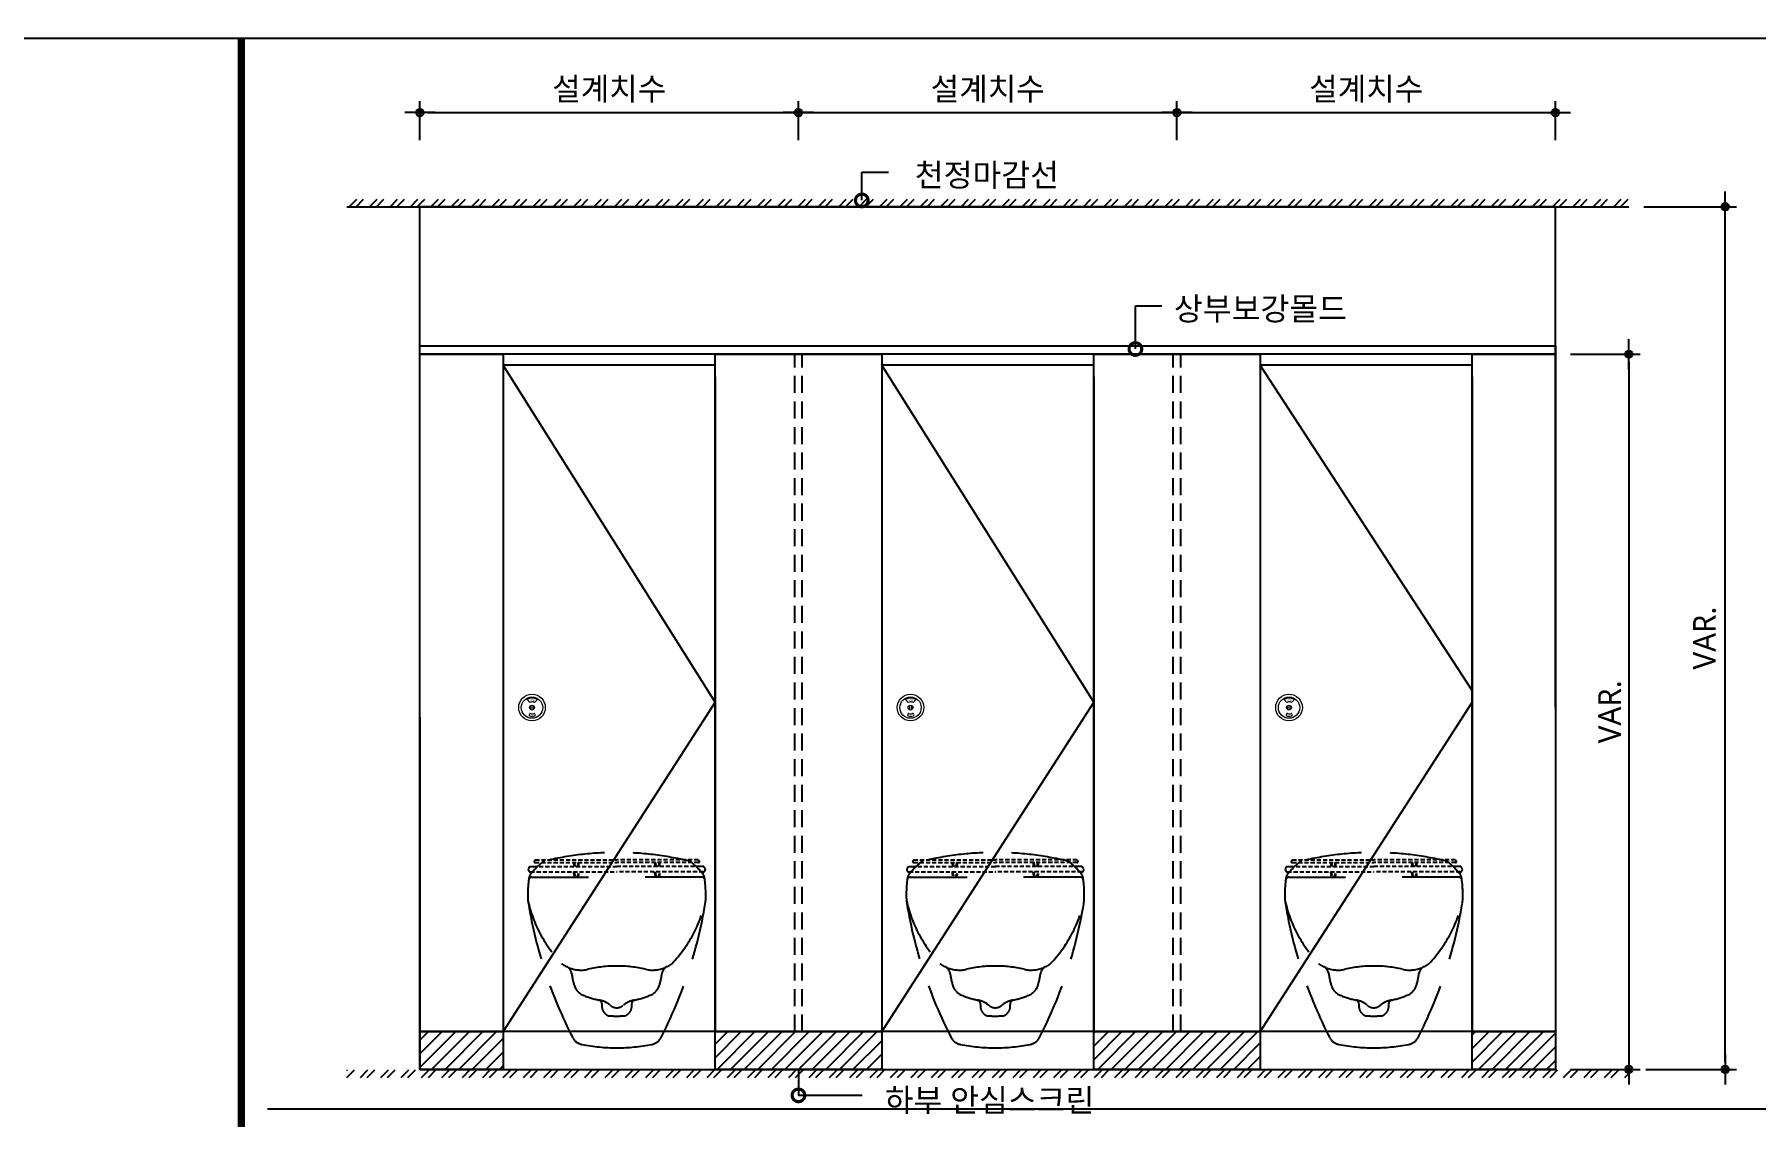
# Model space of a CAD drawing. Extents: x -256 to 8104, y -176 to 5714.
# Drawn here: x 2211 to 4485, y 4114 to 5543 of the extents above; entities that cross this region are included whole.
import ezdxf
from ezdxf.enums import TextEntityAlignment as Align

# ---------------------------------------------------------------- set-up
doc = ezdxf.new("R2010")
doc.units = 0
doc.header["$LTSCALE"] = 30
doc.linetypes.add('HIDDEN', pattern=[0.375, 0.25, -0.125])
doc.layers.get('0').update_dxf_attribs({"linetype": 'CONTINUOUS'})
doc.layers.get('DEFPOINTS').update_dxf_attribs({"linetype": 'CONTINUOUS'})
for name, color, linetype in [('DIM', 7, 'CONTINUOUS'), ('HAT', 8, 'CONTINUOUS'), ('HID', 9, 'HIDDEN'), ('문자', 3, 'CONTINUOUS'), ('부자재', 4, 'CONTINUOUS'), ('잠금쇠(회전형)', 4, 'CONTINUOUS'), ('치수', 1, 'CONTINUOUS'), ('판넬', 2, 'CONTINUOUS'), ('해치', 8, 'CONTINUOUS')]:
    doc.layers.add(name, color=color, linetype=linetype)
doc.styles.add('HDW', font='gulim.ttc')
doc.styles.add('돋움', font='malgun.ttf')
doc.dimstyles.new('10', dxfattribs={"dimscale": 10, "dimtxt": 3, "dimasz": 1, "dimexe": 1.5, "dimexo": 2, "dimgap": 1, "dimtad": 1, "dimdec": 0, "dimlunit": 6, "dimtxsty": '돋움', "dimblk": 'DIMDOT', "dimcen": -1, "dimdle": 1.5, "dimclrt": 3, "dimazin": 3, "dimtfac": 1, "dimtdec": 0, "dimtix": 1, "dimtmove": 2, "dimatfit": 3, "dimldrblk": 'DIMDOT', "dimarcsym": 0})
pattern_1 = [(45, (20075.826, -5352.532), (-8.980256, 8.980256), [])]

# ---------------------------------------------------------------- blocks, each defined once
blk = doc.blocks.new('DIMDOT')
at = {"linetype": 'Continuous'}
blk.add_line((-2, 0), (2, 0), dxfattribs=at)
for radius in [0.5, 0.25]:
    blk.add_circle((0, 0), radius, dxfattribs=at)
blk = doc.blocks.new('*D44')
at = {"layer": 'DEFPOINTS', "color": 0}
for p in [(31617.5, 263.4), (31117.5, 207.1), (31617.5, 207.1)]:
    blk.add_point(p, dxfattribs=at)
at = {"layer": 'DIM', "color": 0, "lineweight": -2, "ltscale": 10}
for p, q in [((31117.5, 227.1), (31117.5, 278.4)), ((31617.5, 227.1), (31617.5, 278.4)), ((31127.5, 263.4), (31607.5, 263.4))]:
    blk.add_line(p, q, dxfattribs=at)
at = {"layer": 'DIM', "color": 0, "lineweight": -2, "xscale": 10, "yscale": 10, "zscale": 10, "rotation": 180}
blk.add_blockref('DIMDOT', (31117.5, 263.4), dxfattribs=at)
at = {"layer": 'DIM', "color": 0, "lineweight": -2, "xscale": 10, "yscale": 10, "zscale": 10}
blk.add_blockref('DIMDOT', (31617.5, 263.4), dxfattribs=at)
at = {"layer": 'DIM', "color": 3, "insert": (31367.5, 293), "char_height": 30, "attachment_point": 5, "style": '돋움'}
blk.add_mtext('설계치수', dxfattribs=at)
blk = doc.blocks.new('*D45')
at = {"layer": 'DEFPOINTS', "color": 0}
for p in [(32117.5, 263.4), (31617.5, 207.1), (32117.5, 207.1)]:
    blk.add_point(p, dxfattribs=at)
at = {"layer": 'DIM', "color": 0, "lineweight": -2, "ltscale": 10}
for p, q in [((31617.5, 227.1), (31617.5, 278.4)), ((32117.5, 227.1), (32117.5, 278.4)), ((31627.5, 263.4), (32107.5, 263.4))]:
    blk.add_line(p, q, dxfattribs=at)
at = {"layer": 'DIM', "color": 0, "lineweight": -2, "xscale": 10, "yscale": 10, "zscale": 10, "rotation": 180}
blk.add_blockref('DIMDOT', (31617.5, 263.4), dxfattribs=at)
at = {"layer": 'DIM', "color": 0, "lineweight": -2, "xscale": 10, "yscale": 10, "zscale": 10}
blk.add_blockref('DIMDOT', (32117.5, 263.4), dxfattribs=at)
at = {"layer": 'DIM', "color": 3, "insert": (31867.5, 293), "char_height": 30, "attachment_point": 5, "style": '돋움'}
blk.add_mtext('설계치수', dxfattribs=at)
blk = doc.blocks.new('*D46')
at = {"layer": 'DEFPOINTS', "color": 0}
for p in [(32617.5, 263.4), (32117.5, 207.1), (32617.5, 207.1)]:
    blk.add_point(p, dxfattribs=at)
at = {"layer": 'DIM', "color": 0, "lineweight": -2, "ltscale": 10}
for p, q in [((32117.5, 227.1), (32117.5, 278.4)), ((32617.5, 227.1), (32617.5, 278.4)), ((32127.5, 263.4), (32607.5, 263.4))]:
    blk.add_line(p, q, dxfattribs=at)
at = {"layer": 'DIM', "color": 0, "lineweight": -2, "xscale": 10, "yscale": 10, "zscale": 10, "rotation": 180}
blk.add_blockref('DIMDOT', (32117.5, 263.4), dxfattribs=at)
at = {"layer": 'DIM', "color": 0, "lineweight": -2, "xscale": 10, "yscale": 10, "zscale": 10}
blk.add_blockref('DIMDOT', (32617.5, 263.4), dxfattribs=at)
at = {"layer": 'DIM', "color": 3, "insert": (32367.5, 293), "char_height": 30, "attachment_point": 5, "style": '돋움'}
blk.add_mtext('설계치수', dxfattribs=at)
blk = doc.blocks.new('*D47')
at = {"layer": 'DEFPOINTS', "color": 0}
for p in [(32617.5, -55.8), (32617.5, -1000.8), (32714.4, -1000.8)]:
    blk.add_point(p, dxfattribs=at)
at = {"layer": 'DIM', "color": 0, "lineweight": -2, "ltscale": 10}
for p, q in [((32637.5, -55.8), (32729.4, -55.8)), ((32714.4, -65.8), (32714.4, -990.8)), ((32637.5, -1000.8), (32729.4, -1000.8))]:
    blk.add_line(p, q, dxfattribs=at)
at = {"layer": 'DIM', "color": 0, "lineweight": -2, "xscale": 10, "yscale": 10, "zscale": 10}
for p, rotation in [((32714.4, -55.8), 90), ((32714.4, -1000.8), 270)]:
    blk.add_blockref('DIMDOT', p, dxfattribs=dict(at, rotation=rotation))
at = {"layer": 'DIM', "color": 3, "insert": (32689.2, -528.3), "char_height": 30, "attachment_point": 5, "rotation": 90, "style": '돋움'}
blk.add_mtext('VAR.', dxfattribs=at)
blk = doc.blocks.new('A$C460A2A32')
at = {"color": 0}
for p, q in [((12.8, 32), (11.2, 30.4)), ((12.8, 32), (162.3, 32)), ((311.8, 32), (162.3, 32)), ((311.8, 32), (313.4, 30.4)), ((2.8, 20), (0.5, 16)), ((2.8, 20), (8.6, 20)), ((3.9, 10), (162.3, 10)), ((8.6, 20), (162.3, 20)), ((12.6, 27), (162.3, 27)), ((312, 27), (162.3, 27)), ((316, 20), (162.3, 20)), ((320.7, 10), (162.3, 10)), ((321.8, 20), (316, 20)), ((321.8, 20), (324.1, 16))]:
    blk.add_line(p, q, dxfattribs=at)
for centre, radius, start, end in [((3.9, 14), 4, 150.0107, 270), ((12.6, 29), 2, 135, 270), ((108.9, 28.2), 26, 182.6717, 198.4118), ((108.9, 10), 26, 180, 202.6199), ((107.4, 28.2), 23, 183.0205, 200.9186), ((107.4, 10), 23, 180, 205.7715), ((68.6, 10), 23, 334.2285, 0), ((68.6, 28.2), 23, 339.0814, 356.9795), ((67.1, 10), 26, 337.3801, 0), ((67.1, 28.2), 26, 341.5882, 357.3283), ((257.5, 28.2), 26, 182.6717, 198.4118), ((257.5, 10), 26, 180, 202.6199), ((256, 28.2), 23, 183.0205, 200.9186), ((256, 10), 23, 180, 205.7715), ((217.2, 10), 23, 334.2285, 0), ((217.2, 28.2), 23, 339.0814, 356.9795), ((215.7, 10), 26, 337.3801, 0), ((215.7, 28.2), 26, 341.5882, 357.3283), ((312, 29), 2, 270, 45), ((320.7, 14), 4, 270, 29.9893)]:
    blk.add_arc(centre, radius, start, end, dxfattribs=at)
blk = doc.blocks.new('_DOTSMALL')
at = {"color": 0, "linetype": 'ByBlock', "const_width": 0.5}
blk.add_lwpolyline([(-0.0625, 0, 1), (0.0625, 0, 1)], format="xyb", close=True, dxfattribs=at)
blk = doc.blocks.new('A$C63EC304E')
at = {"layer": '치수', "color": 1, "xscale": 2.5, "yscale": 2.5, "zscale": 2.5, "rotation": 234.3098741996962}
blk.add_blockref('_DOTSMALL', (0.31, 0.31), dxfattribs=at)
blk = doc.blocks.new('A$C2BC9653E')
at = {"layer": '치수', "xscale": 0.3333333333333333, "yscale": 0.3333333333333333, "zscale": 0.3333333333333333}
blk.add_blockref('A$C63EC304E', (0, 0), dxfattribs=at)
blk = doc.blocks.new('A$C7FC71301')
at = {"layer": '치수', "rotation": 180}
blk.add_blockref('A$C2BC9653E', (0.208, 0.208), dxfattribs=at)
blk = doc.blocks.new('A$C4A20372B')
at = {"layer": '치수'}
blk.add_blockref('A$C7FC71301', (0, 0), dxfattribs=at)
blk = doc.blocks.new('A$C566469F5')
at = {"layer": '치수'}
blk.add_blockref('A$C4A20372B', (0, 0), dxfattribs=at)
blk = doc.blocks.new('A$C7E317CD4')
at = {"layer": '해치', "xscale": 2, "yscale": 2, "zscale": 2}
blk.add_blockref('A$C566469F5', (0, 0), dxfattribs=at)
blk = doc.blocks.new('A$C601D7F27')
at = {"layer": '치수'}
blk.add_blockref('A$C7E317CD4', (0, 0), dxfattribs=at)
blk = doc.blocks.new('A$C38802C08')
at = {"layer": '치수'}
blk.add_blockref('A$C601D7F27', (0, 0), dxfattribs=at)
blk = doc.blocks.new('*D63')
at = {"layer": 'DEFPOINTS', "color": 0}
for p in [(32714.4, 139), (32841.8, 139), (32716.9, -1000.8)]:
    blk.add_point(p, dxfattribs=at)
at = {"layer": 'DIM', "color": 0, "lineweight": -2, "ltscale": 10}
for p, q in [((32734.4, 139), (32856.8, 139)), ((32841.8, -990.8), (32841.8, 129)), ((32736.9, -1000.8), (32856.8, -1000.8))]:
    blk.add_line(p, q, dxfattribs=at)
at = {"layer": 'DIM', "color": 0, "lineweight": -2, "xscale": 10, "yscale": 10, "zscale": 10}
for p, rotation in [((32841.8, 139), 90), ((32841.8, -1000.8), 270)]:
    blk.add_blockref('DIMDOT', p, dxfattribs=dict(at, rotation=rotation))
at = {"layer": 'DIM', "color": 3, "insert": (32814.5, -430.9), "char_height": 30, "attachment_point": 5, "rotation": 90, "style": '돋움'}
blk.add_mtext('VAR.', dxfattribs=at)
blk = doc.blocks.new('STS_02', base_point=(28397.3, -5176.8))
at = {"layer": 'HAT'}
h = blk.add_hatch(dxfattribs=at)
h.set_pattern_fill('ANSI32', color=256, scale=2, style=0)
h.set_pattern_definition([(45, (19781.457, -5494.008), (-13.470384, 13.470384), []), (45, (19790.437, -5494.008), (-13.470384, 13.470384), [])])
h.paths.add_polyline_path([(31020.8, 149), (32714.4, 149), (32714.4, 139), (31020.8, 139)])
h = blk.add_hatch(dxfattribs=at)
h.set_pattern_fill('ANSI32', color=256, scale=2, style=0)
h.set_pattern_definition([(45, (19781.457, -5312.028), (-13.470384, 13.470384), []), (45, (19790.437, -5312.028), (-13.470384, 13.470384), [])])
h.paths.add_polyline_path([(31020.8, -1011.3), (32714.4, -1011.3), (32714.4, -1001.3), (31020.8, -1001.3)])
at = {"layer": '해치', "transparency": 33554687}
h = blk.add_hatch(dxfattribs=at)
h.set_pattern_fill('ANSI31', color=256, scale=4)
h.set_pattern_definition(pattern_1)
h.paths.add_polyline_path([(31117.5, -950.8), (31227.5, -950.8), (31227.5, -1000.8), (31117.5, -1000.8)])
h = blk.add_hatch(dxfattribs=at)
h.set_pattern_fill('ANSI31', color=256, scale=4)
h.set_pattern_definition(pattern_1)
h.paths.add_polyline_path([(31507.5, -950.8), (31727.5, -950.8), (31727.5, -1000.8), (31507.5, -1000.8)])
h.paths.add_polyline_path([(32007.5, -950.8), (32227.5, -950.8), (32227.5, -1000.8), (32007.5, -1000.8)])
h.paths.add_polyline_path([(32507.5, -950.8), (32617.5, -950.8), (32617.5, -1000.8), (32507.5, -1000.8)])
at = {"color": 2}
blk.add_line((31020.8, 139), (32714.4, 139), dxfattribs=at)
for p, q in [((31117.5, -522.1), (31117.5, 139)), ((32617.5, -522.1), (32617.5, 139)), ((31117.5, -535.9), (31117.5, -1000.8)), ((32617.5, -535.9), (32617.5, -1000.8)), ((31117.5, -1000.8), (32617.5, -1000.8))]:
    blk.add_line(p, q)
at = {"color": 8}
blk.add_line((30916.1, -1052.6), (34263.9, -1052.6), dxfattribs=at)
at = {"color": 8, "const_width": 10}
blk.add_lwpolyline([(30881.5, -2407.5), (30881.5, 361.6)], dxfattribs=at)
at = {"color": 2}
for points in [[(28396.6, 361.6), (35649, 361.6), (35649, -5176.7), (28396.6, -5176.7)], [(28396.6, 361.6), (35649, 361.6), (35649, -5176.7), (28396.6, -5176.7)], [(28396.6, 361.6), (36378.5, 361.6), (36378.5, -5176.7), (28396.6, -5176.7)], [(31117.5, -44.8), (32617.5, -44.8), (32617.5, -55.8), (31117.5, -55.8)]]:
    blk.add_lwpolyline(points, close=True, dxfattribs=at)
at = {"layer": 'HID', "ltscale": 3}
for p, q in [((31612.5, -950.8), (31612.5, -55.8)), ((31622.5, -950.8), (31622.5, -55.8)), ((32112.5, -950.8), (32112.5, -55.8)), ((32122.5, -950.8), (32122.5, -55.8))]:
    blk.add_line(p, q, dxfattribs=at)
at = {"layer": 'HID', "ltscale": 10}
for p, q in [((31265.3, -746.8), (31377.5, -746.8)), ((31489.8, -746.8), (31377.5, -746.8)), ((31765.3, -746.8), (31877.5, -746.8)), ((31989.8, -746.8), (31877.5, -746.8)), ((32265.3, -746.8), (32377.5, -746.8)), ((32489.8, -746.8), (32377.5, -746.8))]:
    blk.add_line(p, q, dxfattribs=at)
for centre, radius, start, end in [((31335.2, -797.5), 90, 128.0065, 143.1013), ((31283.5, -731.3), 6, 103.9579, 128.0065), ((31377.5, -1117.2), 403.1, 76.2923, 103.7077), ((31471.6, -731.3), 6, 51.9935, 76.0421), ((31419.9, -797.5), 90, 36.8987, 51.9935), ((31835.2, -797.5), 90, 128.0065, 143.1013), ((31783.5, -731.3), 6, 103.9579, 128.0065), ((31877.5, -1117.2), 403.1, 76.2923, 103.7077), ((31971.6, -731.3), 6, 51.9935, 76.0421), ((31919.9, -797.5), 90, 36.8987, 51.9935), ((32335.2, -797.5), 90, 128.0065, 143.1013), ((32283.5, -731.3), 6, 103.9579, 128.0065), ((32377.5, -1117.2), 403.1, 76.2923, 103.7077), ((32471.6, -731.3), 6, 51.9935, 76.0421), ((32419.9, -797.5), 90, 36.8987, 51.9935), ((31439.9, -771.2), 180, 172.4918, 181.055), ((31265.3, -751), 4.2, 90, 173.3826), ((31270.4, -748.9), 9, 143.1013, 172.4918), ((31489.8, -751), 4.2, 6.6174, 90), ((31484.7, -748.9), 9, 7.5082, 36.8987), ((31315.1, -771.2), 180, 358.945, 7.5082), ((31939.9, -771.2), 180, 172.4918, 181.055), ((31765.3, -751), 4.2, 90, 173.3826), ((31770.4, -748.9), 9, 143.1013, 172.4918), ((31989.8, -751), 4.2, 6.6174, 90), ((31984.7, -748.9), 9, 7.5082, 36.8987), ((31815.1, -771.2), 180, 358.945, 7.5082), ((32439.9, -771.2), 180, 172.4918, 181.055), ((32265.3, -751), 4.2, 90, 173.3826), ((32270.4, -748.9), 9, 143.1013, 172.4918), ((32489.8, -751), 4.2, 6.6174, 90), ((32484.7, -748.9), 9, 7.5082, 36.8987), ((32315.1, -771.2), 180, 358.945, 7.5082), ((31302, -773.8), 42, 181.055, 190.5892), ((31432.8, -738.8), 177, 192.809, 223.5419), ((31855, -683.6), 602.3, 189.3568, 207.2383), ((30900.1, -683.6), 602.3, 332.7617, 350.6432), ((31322.3, -738.8), 177, 316.4581, 347.191), ((31453.1, -773.8), 42, 349.4108, 358.945), ((31802, -773.8), 42, 181.055, 190.5892), ((31932.8, -738.8), 177, 192.809, 223.5419), ((32355, -683.6), 602.3, 189.3568, 207.2383), ((31400.1, -683.6), 602.3, 332.7617, 350.6432), ((31822.3, -738.8), 177, 316.4581, 347.191), ((31953.1, -773.8), 42, 349.4108, 358.945), ((32302, -773.8), 42, 181.055, 190.5892), ((32432.8, -738.8), 177, 192.809, 223.5419), ((32855, -683.6), 602.3, 189.3568, 207.2383), ((31900.1, -683.6), 602.3, 332.7617, 350.6432), ((32322.3, -738.8), 177, 316.4581, 347.191), ((32453.1, -773.8), 42, 349.4108, 358.945), ((31330.1, -827.5), 42, 232.3598, 243.5689), ((31425, -827.5), 42, 296.4311, 307.6402), ((31830.1, -827.5), 42, 232.3598, 243.5689), ((31925, -827.5), 42, 296.4311, 307.6402), ((32330.1, -827.5), 42, 232.3598, 243.5689), ((32425, -827.5), 42, 296.4311, 307.6402), ((31306.1, -875.8), 12, 6.9609, 63.5689), ((31330.1, -827.5), 42, 248.0565, 282.8609), ((31408.4, -863.3), 91.1, 186.9609, 196.5836), ((31377.5, -1035.1), 171, 90, 102.8609), ((31377.5, -1035.1), 171, 77.1391, 90), ((31425, -827.5), 42, 257.1391, 291.9435), ((31346.7, -863.3), 91.1, 343.4164, 353.0391), ((31449, -875.8), 12, 116.4311, 173.0391), ((31806.1, -875.8), 12, 6.9609, 63.5689), ((31830.1, -827.5), 42, 248.0565, 282.8609), ((31908.4, -863.3), 91.1, 186.9609, 196.5836), ((31877.5, -1035.1), 171, 90, 102.8609), ((31877.5, -1035.1), 171, 77.1391, 90), ((31925, -827.5), 42, 257.1391, 291.9435), ((31846.7, -863.3), 91.1, 343.4164, 353.0391), ((31949, -875.8), 12, 116.4311, 173.0391), ((32306.1, -875.8), 12, 6.9609, 63.5689), ((32330.1, -827.5), 42, 248.0565, 282.8609), ((32408.4, -863.3), 91.1, 186.9609, 196.5836), ((32377.5, -1035.1), 171, 90, 102.8609), ((32377.5, -1035.1), 171, 77.1391, 90), ((32425, -827.5), 42, 257.1391, 291.9435), ((32346.7, -863.3), 91.1, 343.4164, 353.0391), ((32449, -875.8), 12, 116.4311, 173.0391), ((31341.2, -883.3), 21, 196.5836, 247.6201), ((31377.5, -795.2), 116.3, 247.6201, 258.9228), ((31352, -914.8), 6, 0, 77.9673), ((31349.4, -938.8), 30, 49.4621, 78.9228), ((31405.7, -938.8), 30, 101.0772, 130.5379), ((31403, -914.8), 6, 102.0327, 180), ((31377.5, -795.2), 116.3, 281.0772, 292.3799), ((31413.8, -883.3), 21, 292.3799, 343.4164), ((31841.2, -883.3), 21, 196.5836, 247.6201), ((31877.5, -795.2), 116.3, 247.6201, 258.9228), ((31852, -914.8), 6, 0, 77.9673), ((31849.4, -938.8), 30, 49.4621, 78.9228), ((31905.7, -938.8), 30, 101.0772, 130.5379), ((31903, -914.8), 6, 102.0327, 180), ((31877.5, -795.2), 116.3, 281.0772, 292.3799), ((31913.8, -883.3), 21, 292.3799, 343.4164), ((32341.2, -883.3), 21, 196.5836, 247.6201), ((32377.5, -795.2), 116.3, 247.6201, 258.9228), ((32352, -914.8), 6, 0, 77.9673), ((32349.4, -938.8), 30, 49.4621, 78.9228), ((32405.7, -938.8), 30, 101.0772, 130.5379), ((32403, -914.8), 6, 102.0327, 180), ((32377.5, -795.2), 116.3, 281.0772, 292.3799), ((32413.8, -883.3), 21, 292.3799, 343.4164), ((31371.4, -917.2), 13.6, 169.8446, 248.5821), ((31377.5, -759.2), 171, 266.2838, 270), ((31377.5, -905.9), 13.3, 229.4621, 270), ((31377.5, -905.9), 13.3, 270, 310.5379), ((31377.5, -759.2), 171, 270, 273.7162), ((31383.7, -917.2), 13.6, 291.4179, 10.1554), ((31871.4, -917.2), 13.6, 169.8446, 248.5821), ((31877.5, -759.2), 171, 266.2838, 270), ((31877.5, -905.9), 13.3, 229.4621, 270), ((31877.5, -905.9), 13.3, 270, 310.5379), ((31877.5, -759.2), 171, 270, 273.7162), ((31883.7, -917.2), 13.6, 291.4179, 10.1554), ((32371.4, -917.2), 13.6, 169.8446, 248.5821), ((32377.5, -759.2), 171, 266.2838, 270), ((32377.5, -905.9), 13.3, 229.4621, 270), ((32377.5, -905.9), 13.3, 270, 310.5379), ((32377.5, -759.2), 171, 270, 273.7162), ((32383.7, -917.2), 13.6, 291.4179, 10.1554), ((31334.9, -950.1), 18, 210.6249, 258.7833), ((31377.5, -735.2), 237, 258.7833, 270), ((31377.5, -735.2), 237, 270, 281.2167), ((31420.1, -950.1), 18, 281.2167, 329.3751), ((31834.9, -950.1), 18, 210.6249, 258.7833), ((31877.5, -735.2), 237, 258.7833, 270), ((31877.5, -735.2), 237, 270, 281.2167), ((31920.1, -950.1), 18, 281.2167, 329.3751), ((32334.9, -950.1), 18, 210.6249, 258.7833), ((32377.5, -735.2), 237, 258.7833, 270), ((32377.5, -735.2), 237, 270, 281.2167), ((32420.1, -950.1), 18, 281.2167, 329.3751)]:
    blk.add_arc(centre, radius, start, end, dxfattribs=at)
at = {"layer": '부자재', "color": 3}
blk.add_line((32617.5, 139), (31117.5, 139), dxfattribs=at)
blk.add_line((32617.5, 139), (31117.5, 139), dxfattribs=at)
at = {"layer": '잠금쇠(회전형)', "linetype": 'Continuous', "lineweight": 15}
for p, q in [((31259, -512.1), (31262.6, -516.1)), ((31264.1, -519.8), (31264.1, -525.6)), ((31266.8, -519.8), (31266.8, -525.6)), ((31272.6, -512.1), (31269, -516.1)), ((31759, -512.1), (31762.6, -516.1)), ((31764.1, -519.8), (31764.1, -525.6)), ((31766.8, -519.8), (31766.8, -525.6)), ((31772.6, -512.1), (31769, -516.1)), ((32259, -512.1), (32262.6, -516.1)), ((32264.1, -519.8), (32264.1, -525.6)), ((32266.8, -519.8), (32266.8, -525.6)), ((32272.6, -512.1), (32269, -516.1)), ((31262.2, -531.3), (31261.8, -532.4)), ((31269.4, -531.3), (31269.8, -532.4)), ((31762.2, -531.3), (31761.8, -532.4)), ((31769.4, -531.3), (31769.8, -532.4)), ((32262.2, -531.3), (32261.8, -532.4)), ((32269.4, -531.3), (32269.8, -532.4))]:
    blk.add_line(p, q, dxfattribs=at)
for centre, radius in [((31265.5, -522.7), 17.6), ((31265.5, -522.7), 14.1), ((31265.5, -522.7), 3.21), ((31765.5, -522.7), 17.6), ((31765.5, -522.7), 14.1), ((31765.5, -522.7), 3.21), ((32265.5, -522.7), 17.6), ((32265.5, -522.7), 14.1), ((32265.5, -522.7), 3.21)]:
    blk.add_circle(centre, radius, dxfattribs=at)
for centre, radius, start, end in [((31265.8, -524.4), 14.1, 61.0478, 118.9522), ((31265.8, -522.1), 6.81, 61.8696, 118.1304), ((31765.8, -524.4), 14.1, 61.0478, 118.9522), ((31765.8, -522.1), 6.81, 61.8696, 118.1304), ((32265.8, -524.4), 14.1, 61.0478, 118.9522), ((32265.8, -522.1), 6.81, 61.8696, 118.1304), ((31262.7, -532.8), 0.98, 160.8571, 255.4685), ((31263.1, -531.6), 0.98, 72.2332, 160.8571), ((31265.8, -521), 13.2, 255.4685, 284.5315), ((31265.8, -523.3), 7.75, 252.2332, 287.7668), ((31268.5, -531.6), 0.98, 19.1429, 107.7668), ((31268.9, -532.8), 0.98, 284.5315, 19.1429), ((31762.7, -532.8), 0.98, 160.8571, 255.4685), ((31763.1, -531.6), 0.98, 72.2332, 160.8571), ((31765.8, -521), 13.2, 255.4685, 284.5315), ((31765.8, -523.3), 7.75, 252.2332, 287.7668), ((31768.5, -531.6), 0.98, 19.1429, 107.7668), ((31768.9, -532.8), 0.98, 284.5315, 19.1429), ((32262.7, -532.8), 0.98, 160.8571, 255.4685), ((32263.1, -531.6), 0.98, 72.2332, 160.8571), ((32265.8, -521), 13.2, 255.4685, 284.5315), ((32265.8, -523.3), 7.75, 252.2332, 287.7668), ((32268.5, -531.6), 0.98, 19.1429, 107.7668), ((32268.9, -532.8), 0.98, 284.5315, 19.1429)]:
    blk.add_arc(centre, radius, start, end, dxfattribs=at)
at = {"layer": '치수'}
for p, q in [((31701.2, 147.6), (31701.2, 184.7)), ((31701.2, 184.7), (31736.3, 184.7)), ((32062.6, -48.8), (32062.6, 7.9)), ((32062.6, 7.9), (32097.7, 7.9)), ((31507.5, -515.4), (31227.5, -70.4)), ((32007.5, -515.4), (31727.5, -70.4)), ((32507.5, -500), (32227.5, -70.4)), ((31507.5, -515.4), (31227.5, -950.8)), ((32007.5, -515.4), (31727.5, -950.8)), ((32507.5, -515.4), (32227.5, -950.8)), ((31617.5, -1000.8), (31617.5, -1035.1)), ((31701.7, -1035.1), (31617.5, -1035.1))]:
    blk.add_line(p, q, dxfattribs=at)
at = {"layer": '판넬'}
for p, q in [((31507.5, -70.4), (31227.5, -70.4)), ((31227.5, -85.8), (31227.5, -950.8)), ((31507.5, -85.8), (31507.5, -907.7)), ((32007.5, -70.4), (31727.5, -70.4)), ((31727.5, -85.8), (31727.5, -950.8)), ((32007.5, -85.8), (32007.5, -98.2)), ((32507.5, -70.4), (32227.5, -70.4)), ((32227.5, -85.8), (32227.5, -950.8)), ((32507.5, -85.8), (32507.5, -98.2)), ((32007.5, -98.2), (32007.5, -907.7)), ((32507.5, -98.2), (32507.5, -907.7)), ((31507.5, -907.7), (31507.5, -950.8)), ((32007.5, -907.7), (32007.5, -950.8)), ((32507.5, -907.7), (32507.5, -950.8)), ((31507.5, -950.8), (31227.5, -950.8)), ((32007.5, -950.8), (31727.5, -950.8)), ((32507.5, -950.8), (32227.5, -950.8))]:
    blk.add_line(p, q, dxfattribs=at)
at = {"layer": '판넬', "color": 3}
for p, q in [((31227.5, -950.8), (31117.5, -950.8)), ((31727.5, -950.8), (31507.5, -950.8)), ((31727.5, -950.8), (31627.5, -950.8)), ((32227.5, -950.8), (32007.5, -950.8)), ((32617.5, -950.8), (32507.5, -950.8))]:
    blk.add_line(p, q, dxfattribs=at)
at = {"layer": '판넬', "color": 4}
blk.add_line((32227.5, -950.8), (32127.5, -950.8), dxfattribs=at)
at = {"layer": '판넬'}
for points in [[(31227.5, -950.8), (31117.5, -950.8), (31117.5, -55.8), (31227.5, -55.8)], [(31507.5, -55.8), (31727.5, -55.8), (31727.5, -950.8), (31507.5, -950.8)], [(32007.5, -55.8), (32227.5, -55.8), (32227.5, -950.8), (32007.5, -950.8)], [(32617.5, -950.8), (32507.5, -950.8), (32507.5, -55.8), (32617.5, -55.8)]]:
    blk.add_lwpolyline(points, close=True, dxfattribs=at)
at = {"layer": '해치', "color": 3}
blk.add_line((31507.5, -85.8), (31507.5, -55.8), dxfattribs=at)
for points in [[(31117.5, -950.8), (31227.5, -950.8), (31227.5, -1000.8), (31117.5, -1000.8)], [(31507.5, -950.8), (31727.5, -950.8), (31727.5, -1000.8), (31507.5, -1000.8)], [(32007.5, -950.8), (32227.5, -950.8), (32227.5, -1000.8), (32007.5, -1000.8)], [(32507.5, -950.8), (32617.5, -950.8), (32617.5, -1000.8), (32507.5, -1000.8)]]:
    blk.add_lwpolyline(points, close=True, dxfattribs=at)
at = {"layer": 'HID', "ltscale": 10, "xscale": 0.7200000000011642, "yscale": 0.7200000000011642, "zscale": 0.7200000000011642}
for p in [(31260.7, -747), (31760.7, -747), (32260.7, -747)]:
    blk.add_blockref('A$C460A2A32', p, dxfattribs=at)
at = {"layer": '해치', "xscale": -20, "yscale": 20, "zscale": 20, "rotation": 180}
for p in [(31697, 151.5), (32058.4, -44.8)]:
    blk.add_blockref('A$C38802C08', p, dxfattribs=at)
at = {"layer": '해치', "xscale": -20, "yscale": 20, "zscale": 20}
blk.add_blockref('A$C38802C08', (31621.7, -1039.2), dxfattribs=at)
at = {"layer": '문자', "style": '돋움'}
for s, p in [('천정마감선', (31866.4, 181.3)), ('상부보강몰드', (32227.8, 4.4)), ('하부 안심스크린', (31869.9, -1041.1))]:
    blk.add_text(s, height=30.34, dxfattribs=at).set_placement(p, align=Align.MIDDLE)
at = {"layer": '잠금쇠(회전형)', "linetype": 'Continuous', "lineweight": 15, "style": 'HDW', "width": 0.659278}
for p, p2 in [((31262.7, -514.2), (31268.9, -514.2)), ((31762.7, -514.2), (31768.9, -514.2)), ((32262.7, -514.2), (32268.9, -514.2))]:
    blk.add_text('사용중', height=2.3, dxfattribs=at).set_placement(p, p2, align=Align.FIT)
at = {"layer": 'DIM', "ltscale": 10}
for base, p1, p2, picture, middle in [((31617.5, 263.4), (31117.5, 207.1), (31617.5, 207.1), '*D44', (31367.5, 293)), ((32117.5, 263.4), (31617.5, 207.1), (32117.5, 207.1), '*D45', (31867.5, 293)), ((32617.5, 263.4), (32117.5, 207.1), (32617.5, 207.1), '*D46', (32367.5, 293))]:
    dim = blk.add_linear_dim(base=base, p1=p1, p2=p2, text='설계치수', dimstyle='10', override={"dimtxsty": '돋움'}, dxfattribs=at)
    dim.commit()
    dim.dimension.update_dxf_attribs({"geometry": picture, "text_midpoint": middle})
dim = blk.add_linear_dim(base=(32841.8, 139), p1=(32716.9, -1000.8), p2=(32714.4, 139), angle=90, text='VAR.', dimstyle='10', dxfattribs=at)
dim.commit()
dim.dimension.update_dxf_attribs({"geometry": '*D63', "text_midpoint": (32814.5, -430.9), "dimtype": 160})
dim = blk.add_linear_dim(base=(32714.4, -1000.8), p1=(32617.5, -55.8), p2=(32617.5, -1000.8), angle=90, text='VAR.', dimstyle='10', override={"dimtxt": 3, "dimtxsty": '돋움'}, dxfattribs=at)
dim.commit()
dim.dimension.update_dxf_attribs({"geometry": '*D47', "text_midpoint": (32689.2, -528.3)})

msp = doc.modelspace()

# ---------------------------------------------------------------- block references
msp.add_blockref('STS_02', (0, 0))

doc.saveas('drawing.dxf')
